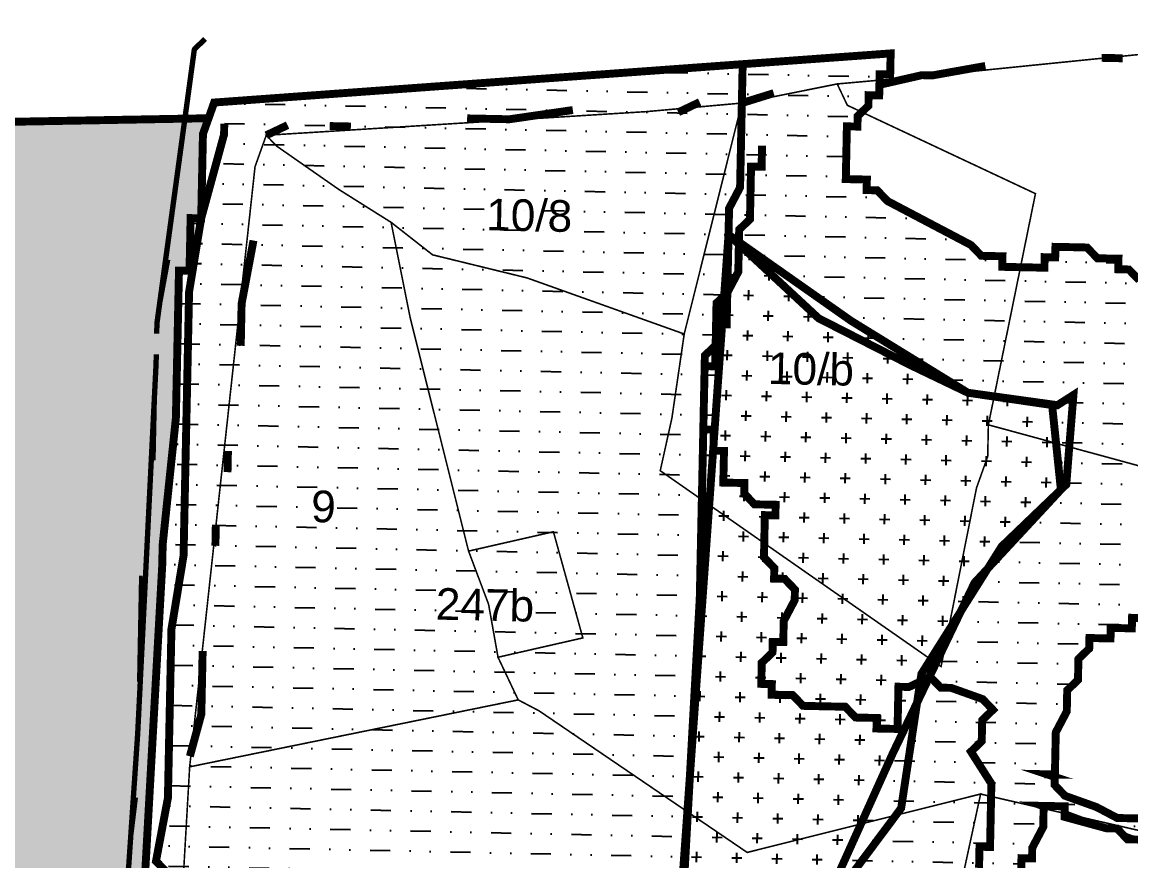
# Model space of a CAD drawing. Header units: metres. Extents: x 262573 to 264787, y 2226895 to 2228055.
# Drawn here: x 263434.8 to 263850.5, y 2227739.3 to 2228053.8 of the extents above; entities that cross this region are included whole.
import ezdxf

# ---------------------------------------------------------------- set-up
doc = ezdxf.new("R2010")
doc.units = ezdxf.units.M
doc.header["$MEASUREMENT"] = 0
doc.layers.add('200M CRZ LINE', color=7, linetype='Continuous', true_color=0x96003b)
doc.layers.add('SEAWALL', color=7, linetype='Continuous', true_color=0xffffff)
for name, color, linetype in [('CRZ LINE FOR RIVER OR CREEK', 84, 'Continuous'), ('HAZARDS LINE', 1, 'Continuous'), ('HIGH TIDE LINE', 6, 'Continuous'), ('INTERTIDAL ZONE', 5, 'Continuous'), ('MUDFLATS', 40, 'Continuous'), ('NDZ-500M FROM CRZ', 2, 'Continuous'), ('RIVER', 4, 'Continuous'), ('SURVEY NO.', 7, 'Continuous'), ('SURVEY PLOT BOUNDARY', 35, 'Continuous'), ('VILLAGE BOUNDARY', 212, 'Continuous')]:
    doc.layers.add(name, color=color, linetype=linetype)
doc.styles.add('PDF Arial', font='arial.ttf')
pattern_1 = [(358.7957, (245568.003, 2226553.552), (7.6937444, 7.376927), [3.7685, -11.305501]), (88.7957, (245569.847, 2226551.629), (-7.376927, 7.6937444), [3.7685, -11.305501])]

# ---------------------------------------------------------------- blocks, each defined once
blk = doc.blocks.new('FEE')
at = {"layer": 'INTERTIDAL ZONE'}
h = blk.add_hatch(dxfattribs=at)
h.set_pattern_fill('CROSS', color=256, scale=1.186929, angle=-1.2043)
h.set_pattern_definition(pattern_1)
h.paths.add_polyline_path([(263487.29, 2227849.92), (263487.38, 2227853.87), (263487.46, 2227857.83), (263492.41, 2227905.22), (263492.58, 2227913.13), (263492.66, 2227917.08), (263492.83, 2227925), (263492.91, 2227928.95), (263492.99, 2227932.91), (263493.08, 2227936.86), (263493.16, 2227940.82), (263493.41, 2227952.69), (263493.49, 2227956.64), (263493.58, 2227960.6), (263497.53, 2227960.52), (263497.61, 2227964.47), (263497.7, 2227968.43), (263497.78, 2227972.38), (263497.86, 2227976.34), (263497.95, 2227980.3), (263501.9, 2227980.21), (263501.99, 2227984.17), (263502.07, 2227988.12), (263502.15, 2227992.08), (263502.4, 2228003.95), (263502.48, 2228007.9), (263502.57, 2228011.86), (263504.67, 2228017.75), (263150.38, 2228011.35), (263164.84, 2227757.76), (263218.68, 2227495.42), (263260.85, 2227431.21), (263389.22, 2227325.61), (263408.91, 2227321.24), (263432.56, 2227316.79), (263456.29, 2227316.29), (263480.1, 2227319.75), (263496.01, 2227323.37), (263527.9, 2227334.57), (263555.92, 2227349.81), (263564, 2227357.56), (263584.1, 2227372.97), (263596.22, 2227384.58), (263600.42, 2227396.37), (263612.62, 2227411.94), (263625.07, 2227439.39), (263633.23, 2227451.09), (263621.43, 2227454.3), (263621.37, 2227451.34), (263617.33, 2227447.46), (263617.24, 2227443.51), (263617.16, 2227439.55), (263613.21, 2227439.63), (263613.12, 2227435.68), (263613.04, 2227431.72), (263612.96, 2227427.77), (263612.87, 2227423.81), (263608.92, 2227423.89), (263608.83, 2227419.94), (263608.75, 2227415.98), (263604.71, 2227412.11), (263604.63, 2227408.15), (263600.67, 2227408.24), (263600.59, 2227404.28), (263596.55, 2227400.41), (263592.6, 2227400.49), (263592.51, 2227396.54), (263588.56, 2227396.62), (263588.48, 2227392.66), (263584.44, 2227388.79), (263580.4, 2227384.92), (263576.44, 2227385), (263576.36, 2227381.04), (263572.41, 2227381.13), (263568.45, 2227381.21), (263564.49, 2227381.29), (263560.54, 2227381.38), (263556.58, 2227381.46), (263552.63, 2227381.54), (263548.67, 2227381.63), (263544.72, 2227381.71), (263540.85, 2227385.75), (263536.89, 2227385.83), (263528.98, 2227386), (263521.15, 2227390.12), (263517.2, 2227390.2), (263505.42, 2227394.41), (263501.46, 2227394.49), (263497.5, 2227394.58), (263493.55, 2227394.66), (263493.63, 2227398.61), (263489.68, 2227398.7), (263489.76, 2227402.65), (263485.81, 2227402.74), (263485.89, 2227406.69), (263482.02, 2227410.73), (263482.1, 2227414.69), (263482.18, 2227418.64), (263482.27, 2227422.6), (263478.48, 2227430.59), (263478.56, 2227434.55), (263474.69, 2227438.59), (263474.77, 2227442.54), (263474.85, 2227446.5), (263474.94, 2227450.46), (263475.1, 2227458.37), (263475.19, 2227462.32), (263471.32, 2227466.36), (263471.4, 2227470.32), (263471.48, 2227474.27), (263471.56, 2227478.23), (263471.98, 2227498.01), (263472.15, 2227505.92), (263472.48, 2227521.75), (263472.65, 2227529.66), (263472.73, 2227533.61), (263472.81, 2227537.57), (263473.14, 2227553.39), (263473.23, 2227557.35), (263473.31, 2227561.3), (263473.39, 2227565.26), (263473.56, 2227573.17), (263473.64, 2227577.13), (263473.73, 2227581.08), (263474.48, 2227616.69), (263474.56, 2227620.64), (263474.64, 2227624.6), (263480.93, 2227735.28)])
at = {"layer": 'MUDFLATS'}
h = blk.add_hatch(dxfattribs=at)
h.set_pattern_fill('MUDST', color=256, scale=1.186929, angle=-1.2043)
h.set_pattern_definition([(358.7957, (245568.003, 2226553.552), (15.22908, 7.2185182), [7.5370005, -7.5370005, 0, -7.5370005, 0, -7.5370005])])
h.paths.add_polyline_path([(263867.16, 2227849.85), (263871.12, 2227849.76), (263871.2, 2227853.72), (263871.29, 2227857.68), (263871.37, 2227861.63), (263875.41, 2227865.5), (263875.49, 2227869.46), (263875.57, 2227873.42), (263875.74, 2227881.33), (263879.94, 2227893.11), (263880.03, 2227897.07), (263880.11, 2227901.02), (263880.19, 2227904.98), (263880.28, 2227908.94), (263880.36, 2227912.89), (263880.44, 2227916.85), (263876.57, 2227920.89), (263876.74, 2227928.8), (263876.82, 2227932.75), (263872.87, 2227932.84), (263872.95, 2227936.79), (263873.03, 2227940.75), (263869.08, 2227940.83), (263869.16, 2227944.79), (263865.29, 2227948.83), (263861.33, 2227948.91), (263861.42, 2227952.87), (263857.46, 2227952.95), (263857.54, 2227956.91), (263853.59, 2227956.99), (263849.72, 2227961.03), (263845.76, 2227961.11), (263845.84, 2227965.07), (263841.89, 2227965.15), (263837.93, 2227965.23), (263834.06, 2227969.27), (263830.11, 2227969.36), (263826.15, 2227969.44), (263822.2, 2227969.52), (263822.11, 2227965.57), (263818.16, 2227965.65), (263818.07, 2227961.69), (263814.12, 2227961.78), (263810.16, 2227961.86), (263806.21, 2227961.94), (263802.25, 2227962.03), (263802.34, 2227965.98), (263794.43, 2227966.15), (263790.55, 2227970.19), (263767.07, 2227982.55), (263759.24, 2227986.68), (263755.37, 2227990.71), (263751.42, 2227990.8), (263751.5, 2227994.75), (263747.54, 2227994.84), (263743.59, 2227994.92), (263743.67, 2227998.88), (263743.76, 2228002.83), (263743.84, 2228006.79), (263743.92, 2228010.74), (263744, 2228014.7), (263747.96, 2228014.62), (263748.04, 2228018.57), (263752.08, 2228022.45), (263752.16, 2228026.4), (263756.12, 2228026.32), (263756.2, 2228030.27), (263756.29, 2228034.23), (263760.24, 2228034.15), (263760.32, 2228038.1), (263760.41, 2228042.06), (263506.77, 2228023.64), (263502.57, 2228011.86), (263502.48, 2228007.9), (263502.4, 2228003.95), (263502.15, 2227992.08), (263502.07, 2227988.12), (263501.99, 2227984.17), (263501.9, 2227980.21), (263497.95, 2227980.3), (263497.86, 2227976.34), (263497.78, 2227972.38), (263497.7, 2227968.43), (263497.61, 2227964.47), (263497.53, 2227960.52), (263493.58, 2227960.6), (263493.49, 2227956.64), (263493.41, 2227952.69), (263493.16, 2227940.82), (263493.08, 2227936.86), (263492.99, 2227932.91), (263492.91, 2227928.95), (263492.83, 2227925), (263492.66, 2227917.08), (263492.58, 2227913.13), (263492.41, 2227905.22), (263487.46, 2227857.83), (263487.38, 2227853.87), (263487.29, 2227849.92), (263480.93, 2227735.28), (263474.64, 2227624.6), (263474.56, 2227620.64), (263474.48, 2227616.69), (263473.73, 2227581.08), (263473.64, 2227577.13), (263473.56, 2227573.17), (263473.39, 2227565.26), (263473.31, 2227561.3), (263473.23, 2227557.35), (263473.14, 2227553.39), (263472.81, 2227537.57), (263472.73, 2227533.61), (263472.65, 2227529.66), (263472.48, 2227521.75), (263472.15, 2227505.92), (263471.98, 2227498.01), (263471.56, 2227478.23), (263471.48, 2227474.27), (263471.4, 2227470.32), (263471.32, 2227466.36), (263475.19, 2227462.32), (263475.1, 2227458.37), (263474.94, 2227450.46), (263474.85, 2227446.5), (263474.77, 2227442.54), (263474.69, 2227438.59), (263478.56, 2227434.55), (263478.48, 2227430.59), (263482.27, 2227422.6), (263482.18, 2227418.64), (263482.1, 2227414.69), (263482.02, 2227410.73), (263485.89, 2227406.69), (263485.81, 2227402.74), (263489.76, 2227402.65), (263489.68, 2227398.7), (263493.63, 2227398.61), (263493.55, 2227394.66), (263497.5, 2227394.58), (263501.46, 2227394.49), (263505.42, 2227394.41), (263517.2, 2227390.2), (263521.15, 2227390.12), (263528.98, 2227386), (263536.89, 2227385.83), (263540.85, 2227385.75), (263544.72, 2227381.71), (263548.67, 2227381.63), (263552.63, 2227381.54), (263556.58, 2227381.46), (263560.54, 2227381.38), (263564.49, 2227381.29), (263568.45, 2227381.21), (263572.41, 2227381.13), (263576.36, 2227381.04), (263576.44, 2227385), (263580.4, 2227384.92), (263584.44, 2227388.79), (263588.48, 2227392.66), (263588.56, 2227396.62), (263592.51, 2227396.54), (263592.6, 2227400.49), (263596.55, 2227400.41), (263600.59, 2227404.28), (263600.67, 2227408.24), (263604.63, 2227408.15), (263604.71, 2227412.11), (263608.75, 2227415.98), (263608.83, 2227419.94), (263608.92, 2227423.89), (263612.87, 2227423.81), (263612.96, 2227427.77), (263613.04, 2227431.72), (263613.12, 2227435.68), (263613.21, 2227439.63), (263617.16, 2227439.55), (263617.24, 2227443.51), (263617.33, 2227447.46), (263621.37, 2227451.34), (263621.53, 2227459.25), (263625.57, 2227463.12), (263625.65, 2227467.08), (263625.74, 2227471.03), (263621.78, 2227471.12), (263621.7, 2227467.16), (263617.66, 2227463.29), (263617.58, 2227459.33), (263617.49, 2227455.37), (263613.54, 2227455.46), (263613.45, 2227451.5), (263609.5, 2227451.59), (263605.54, 2227451.67), (263605.63, 2227455.62), (263601.67, 2227455.71), (263601.76, 2227459.66), (263601.84, 2227463.62), (263605.79, 2227463.54), (263605.88, 2227467.49), (263605.96, 2227471.45), (263606.04, 2227475.4), (263606.13, 2227479.36), (263606.21, 2227483.32), (263606.29, 2227487.27), (263606.38, 2227491.23), (263606.46, 2227495.18), (263606.54, 2227499.14), (263610.5, 2227499.06), (263610.58, 2227503.01), (263614.54, 2227502.93), (263618.49, 2227502.85), (263618.57, 2227506.8), (263622.53, 2227506.72), (263626.48, 2227506.64), (263630.44, 2227506.55), (263634.31, 2227502.51), (263638.27, 2227502.43), (263638.18, 2227498.47), (263642.14, 2227498.39), (263642.22, 2227502.35), (263646.18, 2227502.26), (263650.3, 2227510.09), (263654.34, 2227513.96), (263658.29, 2227513.88), (263658.38, 2227517.84), (263662.33, 2227517.75), (263666.37, 2227521.63), (263670.33, 2227521.54), (263670.41, 2227525.5), (263674.36, 2227525.42), (263674.45, 2227529.37), (263678.4, 2227529.29), (263682.44, 2227533.16), (263686.4, 2227533.08), (263694.39, 2227536.87), (263698.34, 2227536.79), (263702.3, 2227536.7), (263706.34, 2227540.58), (263710.29, 2227540.49), (263714.25, 2227540.41), (263714.33, 2227544.36), (263718.29, 2227544.28), (263718.37, 2227548.24), (263722.33, 2227548.15), (263722.41, 2227552.11), (263726.36, 2227552.03), (263726.45, 2227555.98), (263730.49, 2227559.86), (263730.57, 2227563.81), (263734.52, 2227563.73), (263734.61, 2227567.68), (263734.69, 2227571.64), (263734.77, 2227575.6), (263734.86, 2227579.55), (263738.81, 2227579.47), (263738.9, 2227583.42), (263738.98, 2227587.38), (263739.06, 2227591.34), (263739.14, 2227595.29), (263739.23, 2227599.25), (263739.31, 2227603.2), (263739.39, 2227607.16), (263739.48, 2227611.12), (263743.52, 2227614.99), (263743.6, 2227618.94), (263743.68, 2227622.9), (263747.72, 2227626.77), (263747.8, 2227630.73), (263751.76, 2227630.65), (263755.8, 2227634.52), (263755.88, 2227638.47), (263759.84, 2227638.39), (263759.92, 2227642.35), (263760, 2227646.3), (263756.05, 2227646.39), (263756.13, 2227650.34), (263752.26, 2227654.38), (263752.34, 2227658.34), (263752.42, 2227662.29), (263752.51, 2227666.25), (263756.46, 2227666.17), (263756.55, 2227670.12), (263764.54, 2227673.91), (263764.62, 2227677.87), (263768.58, 2227677.78), (263768.66, 2227681.74), (263772.62, 2227681.66), (263776.66, 2227685.53), (263780.69, 2227689.4), (263784.65, 2227689.32), (263784.73, 2227693.27), (263788.77, 2227697.15), (263792.81, 2227701.02), (263792.89, 2227704.98), (263796.93, 2227708.85), (263797.01, 2227712.8), (263801.13, 2227720.63), (263801.22, 2227724.59), (263805.17, 2227724.51), (263805.26, 2227728.46), (263805.34, 2227732.42), (263809.3, 2227732.33), (263809.38, 2227736.29), (263809.46, 2227740.25), (263813.42, 2227740.16), (263813.5, 2227744.12), (263817.62, 2227751.95), (263817.7, 2227755.9), (263817.78, 2227759.69), (263817.29, 2227759.87), (263821.74, 2227759.78), (263825.7, 2227759.69), (263825.64, 2227756.77), (263836.11, 2227752.88), (263841.35, 2227751.45), (263845.31, 2227751.37), (263848.15, 2227748.4), (263851.16, 2227747.29), (263853.14, 2227747.24), (263853.22, 2227751.2), (263853.3, 2227755.16), (263849.35, 2227755.24), (263845.39, 2227755.32), (263837.56, 2227759.44), (263825.78, 2227763.65), (263821.91, 2227767.69), (263821.97, 2227770.73), (263819.03, 2227771.71), (263821.99, 2227771.64), (263822.08, 2227775.6), (263822.33, 2227787.47), (263826.45, 2227795.3), (263826.61, 2227803.21), (263830.65, 2227807.08), (263830.73, 2227811.04), (263830.82, 2227814.99), (263834.86, 2227818.87), (263834.94, 2227822.82), (263838.89, 2227822.74), (263842.85, 2227822.66), (263842.93, 2227826.61), (263846.89, 2227826.53), (263850.84, 2227826.44), (263850.93, 2227830.4), (263854.88, 2227830.32), (263854.97, 2227834.27), (263858.92, 2227834.19), (263863.04, 2227842.02), (263867, 2227841.94), (263867.08, 2227845.89)])
h.paths.add_polyline_path([(263699.62, 2227974.08), (263745.54, 2227941.79), (263789.39, 2227914.8), (263820.95, 2227910.18), (263824.24, 2227878.45), (263791.85, 2227843.52), (263761.15, 2227779.44), (263731.75, 2227714.18), (263702.08, 2227684.79), (263681.54, 2227584.63), (263671.57, 2227580.88)], flags=16)
at = {"layer": 'NDZ-500M FROM CRZ'}
h = blk.add_hatch(dxfattribs=at)
h.set_pattern_fill('CROSS', color=256, scale=1.186929, angle=-1.2043)
h.set_pattern_definition(pattern_1)
h.paths.add_polyline_path([(263791.85, 2227843.52), (263824.24, 2227878.45), (263820.95, 2227910.18), (263789.39, 2227914.8), (263745.54, 2227941.79), (263699.62, 2227974.08), (263671.57, 2227580.88), (263681.54, 2227584.63), (263702.08, 2227684.79), (263731.75, 2227714.18), (263761.15, 2227779.44)])
at = {"layer": '200M CRZ LINE', "lineweight": 35, "const_width": 2.97}
blk.add_lwpolyline([(263704.95, 2228039.27), (263704.87, 2228035.31), (263704.62, 2228023.44), (263704.29, 2228007.62), (263704.04, 2227995.75), (263703.95, 2227991.8), (263699.83, 2227983.97), (263699.75, 2227980.01), (263699.58, 2227972.1), (263699.5, 2227968.14), (263699.42, 2227964.19), (263699.33, 2227960.23), (263699.25, 2227956.28), (263699.17, 2227952.32), (263695.13, 2227948.45), (263695.04, 2227944.49), (263694.96, 2227940.54), (263694.88, 2227936.58), (263694.8, 2227932.62), (263690.76, 2227928.75), (263690.59, 2227920.84), (263690.51, 2227916.88), (263690.42, 2227912.93), (263690.34, 2227908.97), (263690.26, 2227905.02), (263690.17, 2227901.06), (263690.09, 2227897.1), (263689.09, 2227849.63), (263689.01, 2227845.68), (263688.93, 2227841.72), (263688.84, 2227837.77), (263682.48, 2227723.13)], dxfattribs=at)
at = {"layer": 'CRZ LINE FOR RIVER OR CREEK', "ltscale": 0.01, "const_width": 2.97}
blk.add_lwpolyline([(263671.57, 2227580.88), (263685.5, 2227584.55), (263696.47, 2227635.77), (263701.09, 2227667.33), (263713.62, 2227698.73), (263733.81, 2227718.09), (263764.35, 2227759), (263771.95, 2227809.37), (263802.03, 2227857.15), (263826.26, 2227880.39), (263828.94, 2227913.97), (263822.93, 2227910.14), (263789.39, 2227914.8), (263767.84, 2227925.15), (263733.42, 2227942.71), (263699.62, 2227974.08)], dxfattribs=at)
at = {"layer": 'HAZARDS LINE', "lineweight": 18, "const_width": 2.97}
for points in [[(263712.2, 2228007.45), (263712.11, 2228003.5), (263712.03, 2227999.54), (263708.07, 2227999.62), (263707.99, 2227995.67), (263707.91, 2227991.71), (263707.83, 2227987.76), (263707.74, 2227983.8), (263707.66, 2227979.84), (263703.62, 2227975.97), (263703.54, 2227972.02), (263703.37, 2227964.1), (263703.29, 2227960.15), (263699.17, 2227952.32), (263699.08, 2227948.36), (263699, 2227944.41), (263698.92, 2227940.45), (263694.96, 2227940.54), (263694.88, 2227936.58), (263694.8, 2227932.62), (263694.71, 2227928.67), (263694.63, 2227924.71), (263690.67, 2227924.8), (263690.59, 2227920.84), (263690.51, 2227916.88), (263690.42, 2227912.93), (263690.34, 2227908.97), (263690.26, 2227905.02), (263690.17, 2227901.06), (263694.13, 2227900.98), (263694.05, 2227897.02), (263693.96, 2227893.06), (263697.92, 2227892.98), (263697.84, 2227889.03), (263697.75, 2227885.07), (263697.67, 2227881.11), (263701.62, 2227881.03), (263705.58, 2227880.95), (263705.5, 2227876.99), (263709.37, 2227872.95), (263713.32, 2227872.87), (263717.28, 2227872.79), (263717.2, 2227868.83), (263713.24, 2227868.91), (263713.16, 2227864.96), (263713.07, 2227861), (263712.99, 2227857.05), (263712.91, 2227853.09), (263716.78, 2227849.05), (263716.7, 2227845.1), (263720.65, 2227845.01), (263724.52, 2227840.97), (263724.44, 2227837.02), (263720.32, 2227829.19), (263720.15, 2227821.28), (263716.2, 2227821.36), (263716.12, 2227817.4), (263712.08, 2227813.53), (263711.99, 2227809.58), (263711.91, 2227805.62), (263715.87, 2227805.54), (263715.78, 2227801.58), (263719.74, 2227801.5), (263723.69, 2227801.41), (263727.57, 2227797.38), (263731.52, 2227797.29), (263735.48, 2227797.21), (263743.39, 2227797.04), (263747.26, 2227793), (263751.21, 2227792.92), (263755.17, 2227792.84), (263755.09, 2227788.88), (263759.04, 2227788.8), (263763, 2227788.72), (263763.08, 2227792.67), (263763.16, 2227796.63), (263763.25, 2227800.58), (263763.33, 2227804.54), (263767.28, 2227804.46), (263775.28, 2227808.25), (263779.15, 2227804.21), (263783.11, 2227804.12), (263794.89, 2227799.92), (263798.76, 2227795.88), (263794.72, 2227792.01), (263794.64, 2227788.05), (263794.56, 2227784.09), (263790.52, 2227780.22), (263798.18, 2227768.19), (263798.09, 2227764.23), (263798.01, 2227760.28), (263797.93, 2227756.32), (263797.85, 2227752.36), (263797.76, 2227748.41), (263797.68, 2227744.45), (263793.72, 2227744.54), (263793.64, 2227740.58), (263793.56, 2227736.62)], [(263488.84, 2227735.11), (263484.96, 2227739.15), (263489.42, 2227762.81), (263490.33, 2227806.32), (263490.75, 2227826.1), (263495.29, 2227853.71), (263495.95, 2227885.35), (263496.2, 2227897.22), (263496.87, 2227928.87), (263497.12, 2227940.74), (263497.36, 2227952.6), (263501.9, 2227980.21), (263510.48, 2228011.69), (263510.56, 2228015.65)]]:
    blk.add_lwpolyline(points, dxfattribs=at)
at = {"layer": 'HIGH TIDE LINE', "lineweight": 35, "const_width": 2.97}
for points in [[(263760.41, 2228042.06), (263760.32, 2228038.1), (263760.24, 2228034.15), (263756.29, 2228034.23), (263756.2, 2228030.27), (263756.12, 2228026.32), (263752.16, 2228026.4), (263752.08, 2228022.45), (263748.04, 2228018.57), (263747.96, 2228014.62), (263744, 2228014.7), (263743.92, 2228010.74), (263743.84, 2228006.79), (263743.76, 2228002.83), (263743.67, 2227998.88), (263743.59, 2227994.92), (263747.54, 2227994.84), (263751.5, 2227994.75), (263751.42, 2227990.8), (263755.37, 2227990.71), (263759.24, 2227986.68), (263767.07, 2227982.55), (263790.55, 2227970.19), (263794.43, 2227966.15), (263802.34, 2227965.98), (263802.25, 2227962.03), (263806.21, 2227961.94), (263810.16, 2227961.86), (263814.12, 2227961.78), (263818.07, 2227961.69), (263818.16, 2227965.65), (263822.11, 2227965.57), (263822.2, 2227969.52), (263826.15, 2227969.44), (263830.11, 2227969.36), (263834.06, 2227969.27), (263837.93, 2227965.23), (263841.89, 2227965.15), (263845.84, 2227965.07), (263845.76, 2227961.11), (263849.72, 2227961.03), (263853.59, 2227956.99)], [(263854.88, 2227830.32), (263850.93, 2227830.4), (263850.84, 2227826.44), (263846.89, 2227826.53), (263842.93, 2227826.61), (263842.85, 2227822.66), (263838.89, 2227822.74), (263834.94, 2227822.82), (263834.86, 2227818.87), (263830.82, 2227814.99), (263830.73, 2227811.04), (263830.65, 2227807.08), (263826.61, 2227803.21), (263826.45, 2227795.3), (263822.33, 2227787.47), (263822.08, 2227775.6), (263821.99, 2227771.64), (263818.04, 2227771.73), (263821.99, 2227771.64), (263821.91, 2227767.69), (263825.78, 2227763.65), (263837.56, 2227759.44), (263845.39, 2227755.32), (263849.35, 2227755.24), (263853.3, 2227755.16)], [(263853.14, 2227747.24), (263849.18, 2227747.33), (263845.31, 2227751.37), (263841.35, 2227751.45), (263825.62, 2227755.74), (263825.7, 2227759.69), (263821.74, 2227759.78), (263817.79, 2227759.86), (263817.7, 2227755.9), (263817.62, 2227751.95), (263813.5, 2227744.12), (263813.42, 2227740.16), (263809.46, 2227740.25), (263809.38, 2227736.29)], [(263480.93, 2227735.28), (263487.29, 2227849.92), (263487.38, 2227853.87), (263487.46, 2227857.83), (263492.41, 2227905.22), (263492.58, 2227913.13), (263492.66, 2227917.08), (263492.83, 2227925), (263492.91, 2227928.95), (263492.99, 2227932.91), (263493.08, 2227936.86), (263493.16, 2227940.82), (263493.41, 2227952.69), (263493.49, 2227956.64), (263493.58, 2227960.6), (263497.53, 2227960.52), (263497.61, 2227964.47), (263497.7, 2227968.43), (263497.78, 2227972.38), (263497.86, 2227976.34), (263497.95, 2227980.3), (263501.9, 2227980.21), (263501.99, 2227984.17), (263502.07, 2227988.12), (263502.15, 2227992.08), (263502.4, 2228003.95), (263502.48, 2228007.9), (263502.57, 2228011.86), (263506.77, 2228023.64)]]:
    blk.add_lwpolyline(points, dxfattribs=at)
at = {"layer": 'INTERTIDAL ZONE', "const_width": 2.97}
for points in [[(263480.93, 2227735.28), (263487.29, 2227849.92), (263487.38, 2227853.87), (263487.46, 2227857.83), (263492.41, 2227905.22), (263492.58, 2227913.13), (263492.66, 2227917.08), (263492.83, 2227925), (263492.91, 2227928.95), (263492.99, 2227932.91), (263493.08, 2227936.86), (263493.16, 2227940.82), (263493.41, 2227952.69), (263493.49, 2227956.64), (263493.58, 2227960.6), (263497.53, 2227960.52), (263497.61, 2227964.47), (263497.7, 2227968.43), (263497.78, 2227972.38), (263497.86, 2227976.34), (263497.95, 2227980.3), (263501.9, 2227980.21), (263501.99, 2227984.17), (263502.07, 2227988.12), (263502.15, 2227992.08), (263502.4, 2228003.95), (263502.48, 2228007.9), (263502.57, 2228011.86), (263504.67, 2228017.75), (263150.38, 2228011.35)], [(263150.38, 2228011.35), (263504.67, 2228017.75)]]:
    blk.add_lwpolyline(points, dxfattribs=at)
at = {"layer": 'MUDFLATS', "const_width": 2.97}
for points in [[(263853.3, 2227755.16), (263849.35, 2227755.24), (263845.39, 2227755.32), (263837.56, 2227759.44), (263825.78, 2227763.65), (263821.91, 2227767.69), (263821.97, 2227770.73), (263819.03, 2227771.71), (263821.99, 2227771.64), (263822.08, 2227775.6), (263822.33, 2227787.47), (263826.45, 2227795.3), (263826.61, 2227803.21), (263830.65, 2227807.08), (263830.73, 2227811.04), (263830.82, 2227814.99), (263834.86, 2227818.87), (263834.94, 2227822.82), (263838.89, 2227822.74), (263842.85, 2227822.66), (263842.93, 2227826.61), (263846.89, 2227826.53), (263850.84, 2227826.44), (263850.93, 2227830.4), (263854.88, 2227830.32)], [(263853.59, 2227956.99), (263849.72, 2227961.03), (263845.76, 2227961.11), (263845.84, 2227965.07), (263841.89, 2227965.15), (263837.93, 2227965.23), (263834.06, 2227969.27), (263830.11, 2227969.36), (263826.15, 2227969.44), (263822.2, 2227969.52), (263822.11, 2227965.57), (263818.16, 2227965.65), (263818.07, 2227961.69), (263814.12, 2227961.78), (263810.16, 2227961.86), (263806.21, 2227961.94), (263802.25, 2227962.03), (263802.34, 2227965.98), (263794.43, 2227966.15), (263790.55, 2227970.19), (263767.07, 2227982.55), (263759.24, 2227986.68), (263755.37, 2227990.71), (263751.42, 2227990.8), (263751.5, 2227994.75), (263747.54, 2227994.84), (263743.59, 2227994.92), (263743.67, 2227998.88), (263743.76, 2228002.83), (263743.84, 2228006.79), (263743.92, 2228010.74), (263744, 2228014.7), (263747.96, 2228014.62), (263748.04, 2228018.57), (263752.08, 2228022.45), (263752.16, 2228026.4), (263756.12, 2228026.32), (263756.2, 2228030.27), (263756.29, 2228034.23), (263760.24, 2228034.15), (263760.32, 2228038.1), (263760.41, 2228042.06), (263506.77, 2228023.64), (263502.57, 2228011.86), (263502.48, 2228007.9), (263502.4, 2228003.95), (263502.15, 2227992.08), (263502.07, 2227988.12), (263501.99, 2227984.17), (263501.9, 2227980.21), (263497.95, 2227980.3), (263497.86, 2227976.34), (263497.78, 2227972.38), (263497.7, 2227968.43), (263497.61, 2227964.47), (263497.53, 2227960.52), (263493.58, 2227960.6), (263493.49, 2227956.64), (263493.41, 2227952.69), (263493.16, 2227940.82), (263493.08, 2227936.86), (263492.99, 2227932.91), (263492.91, 2227928.95), (263492.83, 2227925), (263492.66, 2227917.08), (263492.58, 2227913.13), (263492.41, 2227905.22), (263487.46, 2227857.83), (263487.38, 2227853.87), (263487.29, 2227849.92), (263480.93, 2227735.28)], [(263809.38, 2227736.29), (263809.46, 2227740.25), (263813.42, 2227740.16), (263813.5, 2227744.12), (263817.62, 2227751.95), (263817.7, 2227755.9), (263817.78, 2227759.69), (263817.29, 2227759.87), (263821.74, 2227759.78), (263825.7, 2227759.69), (263825.64, 2227756.77), (263836.11, 2227752.88), (263841.35, 2227751.45), (263845.31, 2227751.37), (263848.15, 2227748.4), (263851.16, 2227747.29), (263853.14, 2227747.24)], [(263506.77, 2228023.64), (263760.41, 2228042.06)]]:
    blk.add_lwpolyline(points, dxfattribs=at)
at = {"layer": 'NDZ-500M FROM CRZ', "const_width": 2.97}
blk.add_lwpolyline([(263824.24, 2227878.45), (263820.95, 2227910.18), (263789.39, 2227914.8), (263745.54, 2227941.79), (263699.62, 2227974.08), (263671.57, 2227580.88), (263681.54, 2227584.63), (263702.08, 2227684.79), (263731.75, 2227714.18), (263761.15, 2227779.44), (263791.85, 2227843.52)], close=True, dxfattribs=at)
at = {"layer": 'SEAWALL', "color": 7, "lineweight": 70}
for points in [[(263503.32, 2228047.46), (263499.28, 2228043.59), (263485.25, 2227940.99), (263485.17, 2227937.03)], [(263485, 2227929.12), (263484.92, 2227925.16), (263478.05, 2227786.79), (263472.35, 2227703.8), (263465.82, 2227581.25), (263465.4, 2227561.47), (263465.15, 2227549.6)]]:
    blk.add_lwpolyline(points, dxfattribs=at)
at = {"layer": 'SEAWALL', "lineweight": 50}
for points in [[(263503.32, 2228047.46), (263499.28, 2228043.59), (263494.57, 2228008.07)], [(263489.7, 2227964.64), (263485.25, 2227940.99), (263485.17, 2227937.03)], [(263485, 2227929.12), (263484.92, 2227925.16), (263484.17, 2227889.56)], [(263479.3, 2227846.13), (263478.47, 2227806.57)], [(263477.55, 2227763.05), (263472.77, 2227723.58)]]:
    blk.add_lwpolyline(points, dxfattribs=at)
at = {"layer": 'SURVEY PLOT BOUNDARY', "lineweight": 18, "const_width": 0.593}
for points in [[(264635.11, 2227675.4), (264599.76, 2227688.01), (264548.6, 2227700.96), (264395.17, 2227743.76), (264344.09, 2227760.67), (264261.44, 2227782.19), (264092.28, 2227829.28), (264084.37, 2227829.45), (263982.03, 2227855.35), (263895.43, 2227876.96), (263867.83, 2227881.49), (263860, 2227885.62), (263797.05, 2227902.77), (263814.7, 2227989.47), (263744.17, 2228022.61), (263740.38, 2228030.61), (263776.06, 2228033.81), (263970.37, 2228053.47), (264056.55, 2228012.09), (264318.48, 2227860.15), (264439.76, 2227794.28)], [(263797.05, 2227902.77), (263796.8, 2227890.9), (263792.6, 2227879.12), (263779.32, 2227812.12), (263720.82, 2227852.92), (263674.02, 2227885.57), (263678.39, 2227905.27), (263683.01, 2227936.83), (263704.62, 2228023.44), (263740.38, 2228030.61), (263744.17, 2228022.61), (263814.7, 2227989.47)], [(263683.01, 2227936.83), (263624.1, 2227957.86), (263588.67, 2227966.52), (263573.1, 2227978.72), (263553.57, 2227991), (263530.17, 2228007.32), (263526.3, 2228011.36), (263668.94, 2228020.24), (263704.62, 2228023.44)], [(263522.09, 2227999.58), (263526.3, 2228011.36), (263530.17, 2228007.32), (263553.57, 2227991), (263573.1, 2227978.72), (263580.26, 2227942.95), (263602.16, 2227855.42), (263609.66, 2227835.47), (263613.2, 2227815.61), (263620.77, 2227799.62), (263497.58, 2227774.51)], [(263613.2, 2227815.61), (263609.66, 2227835.47), (263602.16, 2227855.42), (263633.97, 2227862.67), (263645, 2227822.86)], [(263794.14, 2227764.31), (263763.46, 2227622.48), (263765.42, 2227527.46), (263690.18, 2227525.08), (263686.31, 2227529.12), (263682.77, 2227548.99), (263675.28, 2227568.93), (263663.41, 2227569.18), (263647.51, 2227565.56), (263635.56, 2227561.85), (263638.68, 2227522.21), (263662.5, 2227525.67), (263690.18, 2227525.08), (263598.84, 2227321.21), (263583.11, 2227325.5), (263473.86, 2227399.03), (263478.89, 2227450.37), (263497.58, 2227774.51), (263620.77, 2227799.62), (263628.6, 2227795.5), (263706.62, 2227742.41)]]:
    blk.add_lwpolyline(points, close=True, dxfattribs=at)
for points in [[(263614.88, 2227142.78), (263582.52, 2227297.8), (263466.82, 2227252.75), (263472.03, 2227312), (263473.86, 2227399.03), (263583.11, 2227325.5), (263598.84, 2227321.21), (263690.18, 2227525.08), (263765.42, 2227527.46), (263763.46, 2227622.48), (263794.14, 2227764.31), (263888.65, 2227742.54), (263880.49, 2227730.84), (263875.7, 2227691.36), (263862.67, 2227636.23), (263861.84, 2227596.67), (263868.84, 2227552.99), (263957.23, 2227428.44), (263987.46, 2227360.53), (264059.86, 2227228.41)], [(263888.65, 2227742.54), (263794.14, 2227764.31), (263706.62, 2227742.41), (263628.6, 2227795.5), (263620.77, 2227799.62), (263613.2, 2227815.61), (263645, 2227822.86), (263633.97, 2227862.67), (263602.16, 2227855.42), (263580.26, 2227942.95), (263573.1, 2227978.72), (263588.67, 2227966.52), (263624.1, 2227957.86), (263683.01, 2227936.83), (263678.39, 2227905.27), (263674.02, 2227885.57), (263720.82, 2227852.92), (263779.32, 2227812.12), (263792.6, 2227879.12), (263796.8, 2227890.9), (263797.05, 2227902.77), (263860, 2227885.62)]]:
    blk.add_lwpolyline(points, dxfattribs=at)
at = {"layer": 'VILLAGE BOUNDARY', "const_width": 2.97}
for points in [[(263839.51, 2228040.4), (263847.42, 2228040.23)], [(263756.2, 2228030.27), (263772.11, 2228033.9), (263776.06, 2228033.81), (263795.92, 2228037.35)], [(263704.62, 2228023.44), (263716.57, 2228027.15)], [(263680.8, 2228019.99), (263688.8, 2228023.78)], [(263601.62, 2228017.69), (263617.44, 2228017.36), (263641.25, 2228020.82)], [(263526.3, 2228011.36), (263534.29, 2228015.15)], [(263550.11, 2228014.82), (263558.02, 2228014.65)], [(263516.73, 2227932.41), (263517.06, 2227948.23), (263521.51, 2227971.89)], [(263511.77, 2227885.02), (263511.94, 2227892.93)], [(263507.23, 2227857.41), (263507.4, 2227865.33)], [(263497.66, 2227778.46), (263501.95, 2227794.2), (263502.45, 2227817.94)]]:
    blk.add_lwpolyline(points, dxfattribs=at)
at = {"layer": 'SURVEY NO.', "attachment_point": 7, "rotation": 358.7957, "style": 'PDF Arial'}
for s, insert, char_height in [('10/8', (263608.64, 2227975.59), 11.869), ('10/b', (263714.27, 2227917.96), 11.869), ('9', (263543.03, 2227866.15), 11.87), ('247b', (263589.75, 2227829.56), 11.869)]:
    blk.add_mtext(s, dxfattribs=dict(at, insert=insert, char_height=char_height))

msp = doc.modelspace()

# ---------------------------------------------------------------- block references
at = {"layer": 'RIVER'}
msp.add_blockref('FEE', (0, 0), dxfattribs=at)

doc.saveas('drawing.dxf')
